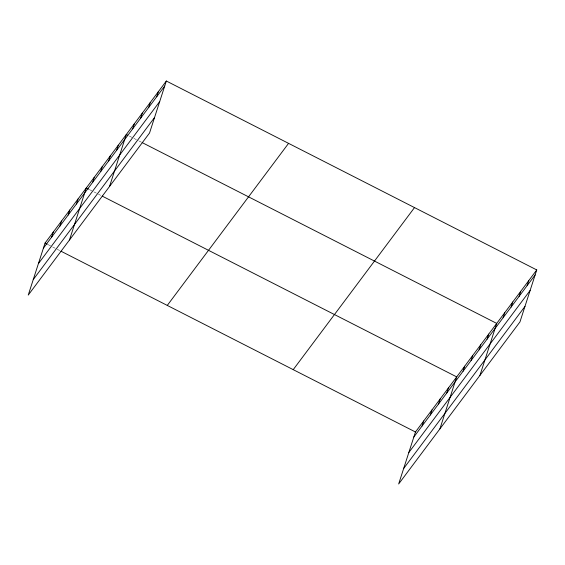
<?xml version="1.0" encoding="UTF-8"?>
<svg xmlns="http://www.w3.org/2000/svg" width="565" height="565" viewBox="0 0 565 565"><rect width="100%" height="100%" fill="white"/><g stroke="black" fill="none" stroke-linecap="round" stroke-linejoin="round"><path stroke-width="0.42" stroke-dasharray="2.83 2.12" d="M129.343 136.052L133.142 137.987M133.898 138.376L138.453 140.699M139.216 141.081L141.49 142.246M89.319 189.529L93.112 191.464M93.875 191.853L97.667 193.788M98.43 194.176L100.704 195.335M48.081 244.631L51.874 246.566M52.637 246.954L56.429 248.89M57.192 249.278L60.229 250.825"/><path stroke-width="0.85" d="M166.336 81.021L45.045 243.077L28.25 295.071L149.541 133.008L166.336 81.021L536.75 269.929L519.955 321.923L398.664 483.979L415.459 431.992L536.75 269.929M51.669 237.088L53.287 232.06M59.911 226.064L61.536 221.042M68.16 215.046L69.785 210.018M76.409 204.022L78.034 199M69.488 239.97L86.283 187.983L88.557 189.141M92.667 182.311L94.284 177.283M100.669 171.612L102.293 166.59M108.678 160.919L110.295 155.891M116.68 150.219L118.304 145.198M109.518 186.485L126.306 134.498L127.824 135.275M132.69 128.827L134.315 123.806M140.699 118.134L142.316 113.106M148.701 107.435L150.325 102.413M156.71 96.742L158.327 91.714M422.083 425.996L423.708 420.967M430.332 414.978L431.95 409.95M438.574 403.954L440.199 398.932M446.823 392.936L448.448 387.908M439.902 428.877L456.697 376.89L102.223 196.112M463.081 371.219L464.698 366.198M471.083 360.527L472.707 355.498M479.092 349.827L480.709 344.805M487.094 339.134L488.718 334.106M479.932 375.4L496.72 323.413L142.253 142.634M503.104 317.742L504.729 312.713M511.113 307.042L512.73 302.021M519.115 296.35L520.739 291.321M527.124 285.65L528.741 280.628M43.42 248.106L164.712 86.042M38.413 263.601L159.704 101.545M33.257 279.569L154.549 117.513M167.275 305.418L288.574 143.362M293.221 369.651L414.512 207.588M413.834 437.013L535.126 274.957M408.827 452.516L530.118 290.452M403.671 468.484L524.963 306.421M45.045 243.077L47.319 244.242M60.985 251.213L415.459 431.992"/></g></svg>
